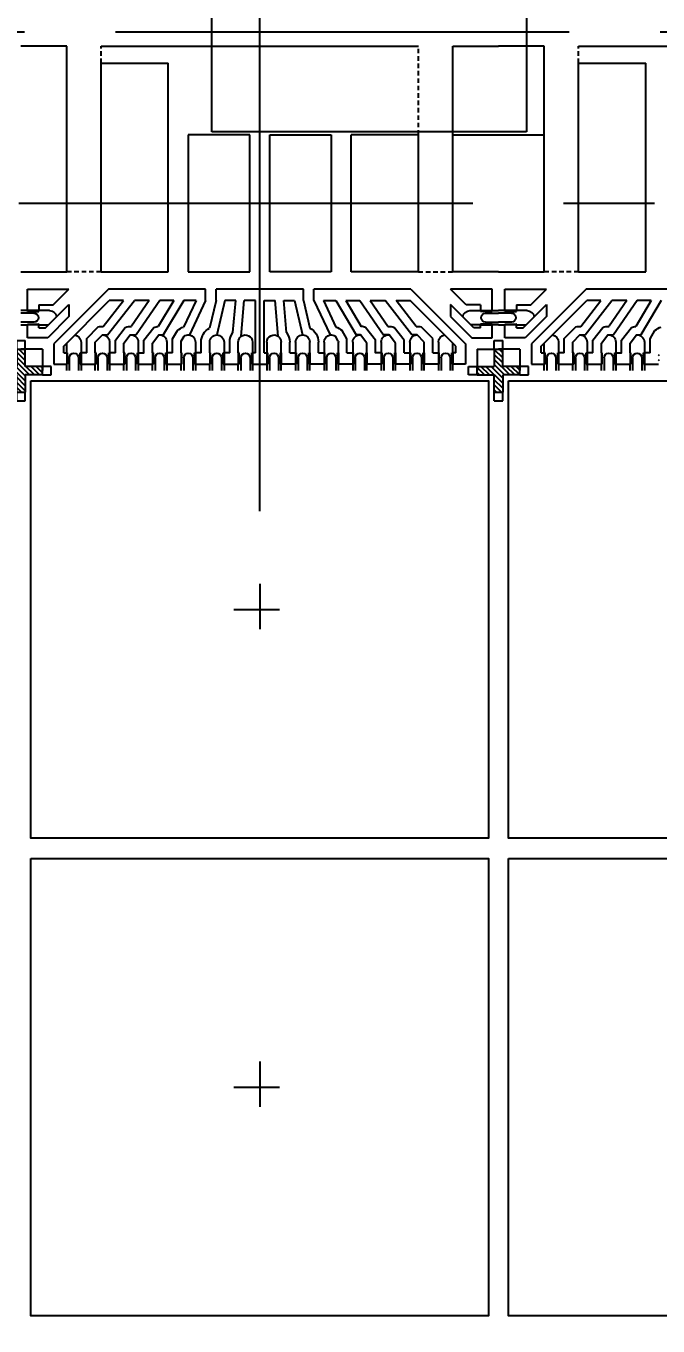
# Model space of a CAD drawing. Extents: x 98 to 785, y 88 to 514.
# Drawn here: x 211.41 to 233.51, y 389.01 to 434.46 of the extents above; entities that cross this region are included whole.
import ezdxf

# ---------------------------------------------------------------- set-up
doc = ezdxf.new("R2010")
doc.units = 0
doc.header["$LTSCALE"] = 12.7
doc.header["$MEASUREMENT"] = 0
doc.header["$PDMODE"] = 2
for name, pattern in [('CENTER', [2, 1.25, -0.25, 0.25, -0.25]), ('HIDDEN', [0.375, 0.25, -0.125]), ('PHANTOM', [2.5, 1.25, -0.25, 0.25, -0.25, 0.25, -0.25])]:
    doc.linetypes.add(name, pattern=pattern)
doc.layers.get('0').update_dxf_attribs({"linetype": 'CONTINUOUS'})
doc.layers.get('DEFPOINTS').update_dxf_attribs({"linetype": 'CONTINUOUS'})
for name, color, linetype in [('SH-01_CENTER', 2, 'CENTER'), ('SH-01_DIM', 4, 'CONTINUOUS'), ('SH-01_HATCH', 10, 'CONTINUOUS'), ('SH-01_HIDDEN', 6, 'HIDDEN'), ('SH-01_MISC', 5, 'CONTINUOUS'), ('SH-01_OBJECT', 7, 'CONTINUOUS'), ('SH-01_PHANTOM', 1, 'PHANTOM')]:
    doc.layers.add(name, color=color, linetype=linetype)
doc.styles.get("Standard").update_dxf_attribs({"font": 'simplex.shx', "width": 0.82})
doc.dimstyles.get("Standard").update_dxf_attribs({"dimtxt": 0.18, "dimasz": 0.18, "dimexe": 0.18, "dimexo": 0.0625, "dimgap": 0.09, "dimtad": 0, "dimtih": 1, "dimtoh": 1, "dimdec": 4, "dimzin": 0, "dimdsep": 46, "dimtxsty": 'STANDARD', "dimcen": 0.09, "dimadec": 0, "dimazin": 0, "dimtfac": 1, "dimtdec": 4, "dimtofl": 0, "dimtmove": 0, "dimatfit": 3, "dimfxl": 1, "dimtolj": 1, "dimtzin": 0, "dimarcsym": 0})
pattern_1 = [(45, (5e-06, -5.34998), (-0.08838835, 0.08838835), [])]
pattern_2 = [(45, (3e-05, 1.74999), (-0.08838835, 0.08838835), [])]

# ---------------------------------------------------------------- blocks, each defined once
blk = doc.blocks.new('*D10')
at = {"layer": 'DEFPOINTS', "color": 0, "ltscale": 0.05, "transparency": 16777216}
for p in [(149.533, 453.199), (149.533, 440.584), (445.033, 347.264)]:
    blk.add_point(p, dxfattribs=at)
at = {"layer": 'SH-01_DIM', "ltscale": 0.05, "transparency": 16777216}
blk.add_line((149.533, 443.124), (149.533, 453.199), dxfattribs=at)
at = {"layer": 'SH-01_DIM', "ltscale": 0.05, "transparency": 16777216, "insert": (149.533, 458.184), "char_height": 1.524, "attachment_point": 5, "rotation": 90}
blk.add_mtext('\\A1; 147.7500', dxfattribs=at)
blk = doc.blocks.new('_Open30')
at = {"color": 0, "lineweight": -2}
for p, q in [((-1, 0.268), (0, 0)), ((0, 0), (-1, -0.268)), ((0, 0), (-1, 0))]:
    blk.add_line(p, q, dxfattribs=at)
blk = doc.blocks.new('*D11')
at = {"layer": 'DEFPOINTS', "color": 0, "ltscale": 0.05, "transparency": 16777216}
for p in [(139.538, 457.57), (145.033, 441.264), (445.033, 347.264)]:
    blk.add_point(p, dxfattribs=at)
at = {"layer": 'SH-01_DIM', "ltscale": 0.05, "transparency": 16777216}
for p, q in [((139.538, 451.22), (139.538, 457.57)), ((145.033, 447.614), (139.538, 451.22)), ((145.033, 443.804), (145.033, 447.614))]:
    blk.add_line(p, q, dxfattribs=at)
at = {"layer": 'SH-01_DIM', "ltscale": 0.05, "transparency": 16777216, "insert": (139.538, 466.514), "char_height": 1.524, "attachment_point": 5, "rotation": 90}
blk.add_mtext('\\A1; 150.000±0.0762', dxfattribs=at)
blk = doc.blocks.new('*D12')
at = {"layer": 'DEFPOINTS', "color": 0, "ltscale": 0.05, "transparency": 16777216}
for p in [(189.191, 465.062), (186.133, 440.584), (445.033, 347.264)]:
    blk.add_point(p, dxfattribs=at)
at = {"layer": 'SH-01_DIM', "ltscale": 0.05, "transparency": 16777216}
for p, q in [((189.191, 458.712), (189.191, 465.062)), ((186.133, 452.362), (189.191, 458.712)), ((186.133, 443.124), (186.133, 452.362))]:
    blk.add_line(p, q, dxfattribs=at)
at = {"layer": 'SH-01_DIM', "ltscale": 0.05, "transparency": 16777216, "insert": (189.191, 470.047), "char_height": 1.524, "attachment_point": 5, "rotation": 90}
blk.add_mtext('\\A1; 129.4500', dxfattribs=at)
blk = doc.blocks.new('A$C548803C5')
at = {"layer": 'SH-01_CENTER', "ltscale": 0.05}
for p, q in [((1, 1.451), (1, 0.549)), ((0.549, 1), (1.451, 1))]:
    blk.add_line(p, q, dxfattribs=at)
at = {"layer": 'SH-01_MISC', "ltscale": 0.05}
blk.add_lwpolyline([(-3, 5), (5, 5), (5, -3), (-3, -3)], close=True, dxfattribs=at)
blk = doc.blocks.new('A$C1BE279AF')
at = {"layer": 'SH-01_HATCH', "ltscale": 0.05}
h = blk.add_hatch(dxfattribs=at)
h.set_pattern_fill('ANSI31', color=10)
h.set_pattern_definition([(45, (2.30032, -1.11), (-0.0883883, 0.0883883), [])])
h.paths.add_polyline_path([(1.79, 1.19), (1.19, 1.19), (1.19, 1.79), (0.89, 1.79), (0.89, 1.19), (0.29, 1.19), (0.29, 0.89), (0.89, 0.89), (0.89, 0.29), (1.19, 0.29), (1.19, 0.89), (1.79, 0.89)])
at = {"layer": 'SH-01_HIDDEN'}
for p, q in [((0.89, 2.09), (1.19, 2.09)), ((0.89, 2.09), (0.89, 1.79)), ((1.19, 2.09), (1.19, 1.79)), ((-0.01, 1.19), (-0.01, 0.89)), ((0.29, 1.19), (-0.01, 1.19)), ((1.79, 1.19), (2.09, 1.19)), ((2.09, 1.19), (2.09, 0.89)), ((-0.01, 0.89), (0.29, 0.89)), ((2.09, 0.89), (1.79, 0.89)), ((0.89, 0.29), (0.89, -0.01)), ((1.19, 0.29), (1.19, -0.01)), ((0.89, -0.01), (1.19, -0.01))]:
    blk.add_line(p, q, dxfattribs=at)
at = {"layer": 'SH-01_OBJECT'}
for p, q in [((0.89, 1.79), (1.19, 1.79)), ((0.89, 1.79), (0.89, 1.19)), ((1.19, 1.19), (1.19, 1.79)), ((0.29, 1.19), (0.29, 0.89)), ((0.29, 1.19), (0.89, 1.19)), ((1.79, 1.19), (1.19, 1.19)), ((1.79, 1.19), (1.79, 0.89)), ((0.29, 0.89), (0.89, 0.89)), ((0.89, 0.29), (0.89, 0.89)), ((0.89, 0.89), (0.89, 0.89)), ((1.79, 0.89), (1.19, 0.89)), ((1.19, 0.89), (1.19, 0.89)), ((1.19, 0.89), (1.19, 0.29)), ((0.89, 0.29), (1.19, 0.29))]:
    blk.add_line(p, q, dxfattribs=at)
blk = doc.blocks.new('*D55')
at = {"layer": 'DEFPOINTS', "color": 0, "ltscale": 0.05, "transparency": 16777216}
for p in [(135.865, 397.364), (168.58, 397.364), (445.033, 347.264)]:
    blk.add_point(p, dxfattribs=at)
at = {"layer": 'SH-01_DIM', "ltscale": 0.05, "transparency": 16777216}
blk.add_line((166.04, 397.364), (135.865, 397.364), dxfattribs=at)
at = {"layer": 'SH-01_DIM', "ltscale": 0.05, "transparency": 16777216, "insert": (131.356, 397.364), "char_height": 1.524, "attachment_point": 5}
blk.add_mtext('\\A1; 25.0500', dxfattribs=at)
blk = doc.blocks.new('*D56')
at = {"layer": 'DEFPOINTS', "color": 0, "ltscale": 0.05, "transparency": 16777216}
for p in [(135.865, 414.064), (168.58, 414.064), (445.033, 347.264)]:
    blk.add_point(p, dxfattribs=at)
at = {"layer": 'SH-01_DIM', "ltscale": 0.05, "transparency": 16777216}
blk.add_line((166.04, 414.064), (135.865, 414.064), dxfattribs=at)
at = {"layer": 'SH-01_DIM', "ltscale": 0.05, "transparency": 16777216, "insert": (131.356, 414.064), "char_height": 1.524, "attachment_point": 5}
blk.add_mtext('\\A1; 33.4000', dxfattribs=at)
blk = doc.blocks.new('*D57')
at = {"layer": 'DEFPOINTS', "color": 0, "ltscale": 0.05, "transparency": 16777216}
for p in [(169.483, 453.199), (169.483, 414.967), (445.033, 347.264)]:
    blk.add_point(p, dxfattribs=at)
at = {"layer": 'SH-01_DIM', "ltscale": 0.05, "transparency": 16777216}
blk.add_line((169.483, 417.507), (169.483, 453.199), dxfattribs=at)
at = {"layer": 'SH-01_DIM', "ltscale": 0.05, "transparency": 16777216, "insert": (169.483, 458.184), "char_height": 1.524, "attachment_point": 5, "rotation": 90}
blk.add_mtext('\\A1; 137.7750', dxfattribs=at)
blk = doc.blocks.new('*D58')
at = {"layer": 'DEFPOINTS', "color": 0, "ltscale": 0.05, "transparency": 16777216}
for p in [(181.145, 453.199), (186.183, 414.967), (445.033, 347.264)]:
    blk.add_point(p, dxfattribs=at)
at = {"layer": 'SH-01_DIM', "ltscale": 0.05, "transparency": 16777216}
for p, q in [((181.145, 446.849), (181.145, 453.199)), ((186.183, 440.499), (181.145, 446.849)), ((186.183, 417.507), (186.183, 440.499))]:
    blk.add_line(p, q, dxfattribs=at)
at = {"layer": 'SH-01_DIM', "ltscale": 0.05, "transparency": 16777216, "insert": (181.145, 458.184), "char_height": 1.524, "attachment_point": 5, "rotation": 90}
blk.add_mtext('\\A1; 129.4250', dxfattribs=at)
blk = doc.blocks.new('*D59')
at = {"layer": 'DEFPOINTS', "color": 0, "ltscale": 0.05, "transparency": 16777216}
for p in [(202.883, 453.199), (202.883, 414.967), (445.033, 347.264)]:
    blk.add_point(p, dxfattribs=at)
at = {"layer": 'SH-01_DIM', "ltscale": 0.05, "transparency": 16777216}
blk.add_line((202.883, 417.507), (202.883, 453.199), dxfattribs=at)
at = {"layer": 'SH-01_DIM', "ltscale": 0.05, "transparency": 16777216, "insert": (202.883, 458.065), "char_height": 1.524, "attachment_point": 5, "rotation": 90}
blk.add_mtext('\\A1; 121.0750', dxfattribs=at)
blk = doc.blocks.new('*D60')
at = {"layer": 'DEFPOINTS', "color": 0, "ltscale": 0.05, "transparency": 16777216}
for p in [(219.583, 453.199), (219.583, 414.967), (445.033, 347.264)]:
    blk.add_point(p, dxfattribs=at)
at = {"layer": 'SH-01_DIM', "ltscale": 0.05, "transparency": 16777216}
blk.add_line((219.583, 417.507), (219.583, 453.199), dxfattribs=at)
at = {"layer": 'SH-01_DIM', "ltscale": 0.05, "transparency": 16777216, "insert": (219.583, 458.065), "char_height": 1.524, "attachment_point": 5, "rotation": 90}
blk.add_mtext('\\A1; 112.7250', dxfattribs=at)
blk = doc.blocks.new('DA 01')
at = {"layer": 'SH-01_HATCH', "ltscale": 0.05}
h = blk.add_hatch(dxfattribs=at)
h.set_pattern_fill('ANSI31', color=10)
h.set_pattern_definition(pattern_1)
h.paths.add_polyline_path([(1.6, 10.725), (1.63, 10.725), (1.63, 11.125), (1.6, 11.125)])
h.paths.add_polyline_path([(2.1, 11.125), (2.07, 11.125), (2.07, 10.725), (2.1, 10.725)])
h.paths.add_polyline_path([(2.63, 11.125), (2.6, 11.125), (2.6, 10.725), (2.63, 10.725)])
h.paths.add_polyline_path([(3.1, 11.125), (3.07, 11.125), (3.07, 10.725), (3.1, 10.725)])
h.paths.add_polyline_path([(3.6, 10.725), (3.63, 10.725), (3.63, 11.125), (3.6, 11.125)])
h.paths.add_polyline_path([(4.1, 11.125), (4.07, 11.125), (4.07, 10.725), (4.1, 10.725)])
h.paths.add_polyline_path([(4.63, 11.125), (4.6, 11.125), (4.6, 10.725), (4.63, 10.725)])
h.paths.add_polyline_path([(5.07, 10.725), (5.1, 10.725), (5.1, 11.125), (5.07, 11.125)])
h.paths.add_polyline_path([(5.6, 10.725), (5.63, 10.725), (5.63, 11.125), (5.6, 11.125)])
h.paths.add_polyline_path([(6.07, 10.725), (6.1, 10.725), (6.1, 11.125), (6.07, 11.125)])
h.paths.add_polyline_path([(6.63, 11.125), (6.6, 11.125), (6.6, 10.725), (6.63, 10.725)])
h.paths.add_polyline_path([(7.1, 11.125), (7.07, 11.125), (7.07, 10.725), (7.1, 10.725)])
h.paths.add_polyline_path([(7.6, 10.725), (7.63, 10.725), (7.63, 11.125), (7.6, 11.125)])
h.paths.add_polyline_path([(8.1, 11.125), (8.07, 11.125), (8.07, 10.725), (8.1, 10.725)])
h = blk.add_hatch(dxfattribs=at)
h.set_pattern_fill('ANSI31', color=10)
h.set_pattern_definition(pattern_1)
h.paths.add_polyline_path([(15.1, 11.125), (15.07, 11.125), (15.07, 10.725), (15.1, 10.725)])
h.paths.add_polyline_path([(14.6, 10.725), (14.63, 10.725), (14.63, 11.125), (14.6, 11.125)])
h.paths.add_polyline_path([(14.07, 10.725), (14.1, 10.725), (14.1, 11.125), (14.07, 11.125)])
h.paths.add_polyline_path([(13.6, 10.725), (13.63, 10.725), (13.63, 11.125), (13.6, 11.125)])
h.paths.add_polyline_path([(13.1, 11.125), (13.07, 11.125), (13.07, 10.725), (13.1, 10.725)])
h.paths.add_polyline_path([(12.6, 10.725), (12.63, 10.725), (12.63, 11.125), (12.6, 11.125)])
h.paths.add_polyline_path([(12.07, 10.725), (12.1, 10.725), (12.1, 11.125), (12.07, 11.125)])
h.paths.add_polyline_path([(11.63, 11.125), (11.6, 11.125), (11.6, 10.725), (11.63, 10.725)])
h.paths.add_polyline_path([(11.1, 11.125), (11.07, 11.125), (11.07, 10.725), (11.1, 10.725)])
h.paths.add_polyline_path([(10.63, 11.125), (10.6, 11.125), (10.6, 10.725), (10.63, 10.725)])
h.paths.add_polyline_path([(10.07, 10.725), (10.1, 10.725), (10.1, 11.125), (10.07, 11.125)])
h.paths.add_polyline_path([(9.6, 10.725), (9.63, 10.725), (9.63, 11.125), (9.6, 11.125)])
h.paths.add_polyline_path([(9.1, 11.125), (9.07, 11.125), (9.07, 10.725), (9.1, 10.725)])
h.paths.add_polyline_path([(8.6, 10.725), (8.63, 10.725), (8.63, 11.125), (8.6, 11.125)])
h = blk.add_hatch(dxfattribs=at)
h.set_pattern_fill('ANSI31', color=10)
h.set_pattern_definition([(45, (16.7, -5.34998), (-0.08838835, 0.08838835), [])])
h.paths.add_polyline_path([(18.3, 10.725), (18.33, 10.725), (18.33, 11.125), (18.3, 11.125)])
h.paths.add_polyline_path([(18.8, 11.125), (18.77, 11.125), (18.77, 10.725), (18.8, 10.725)])
h.paths.add_polyline_path([(19.33, 11.125), (19.3, 11.125), (19.3, 10.725), (19.33, 10.725)])
h.paths.add_polyline_path([(19.8, 11.125), (19.77, 11.125), (19.77, 10.725), (19.8, 10.725)])
h.paths.add_polyline_path([(20.3, 10.725), (20.33, 10.725), (20.33, 11.125), (20.3, 11.125)])
h.paths.add_polyline_path([(20.8, 11.125), (20.77, 11.125), (20.77, 10.725), (20.8, 10.725)])
h.paths.add_polyline_path([(21.33, 11.125), (21.3, 11.125), (21.3, 10.725), (21.33, 10.725)])
h.paths.add_polyline_path([(21.77, 10.725), (21.8, 10.725), (21.8, 11.125), (21.77, 11.125)])
h.paths.add_polyline_path([(22.3, 10.725), (22.33, 10.725), (22.33, 11.125), (22.3, 11.125)])
h.paths.add_polyline_path([(22.77, 10.725), (22.8, 10.725), (22.8, 11.125), (22.77, 11.125)])
h.paths.add_polyline_path([(23.33, 11.125), (23.3, 11.125), (23.3, 10.725), (23.33, 10.725)])
h.paths.add_polyline_path([(23.8, 11.125), (23.77, 11.125), (23.77, 10.725), (23.8, 10.725)])
h.paths.add_polyline_path([(24.3, 10.725), (24.33, 10.725), (24.33, 11.125), (24.3, 11.125)])
h.paths.add_polyline_path([(24.8, 11.125), (24.77, 11.125), (24.77, 10.725), (24.8, 10.725)])
h = blk.add_hatch(dxfattribs=at)
h.set_pattern_fill('ANSI31', color=10)
h.set_pattern_definition(pattern_2)
h.paths.add_polyline_path([(0.225, 9.72), (0.225, 9.75), (0.625, 9.75), (0.625, 9.72)])
h.paths.add_polyline_path([(0.225, 9.25), (0.225, 9.28), (0.625, 9.28), (0.625, 9.25)])
h = blk.add_hatch(dxfattribs=at)
h.set_pattern_fill('ANSI31', color=10)
h.set_pattern_definition(pattern_2)
h.paths.add_polyline_path([(16.475, 9.72), (16.475, 9.75), (16.075, 9.75), (16.075, 9.72)])
h.paths.add_polyline_path([(16.475, 9.25), (16.475, 9.28), (16.075, 9.28), (16.075, 9.25)])
h = blk.add_hatch(dxfattribs=at)
h.set_pattern_fill('ANSI31', color=10)
h.set_pattern_definition([(45, (16.70003, 1.74999), (-0.0883883, 0.0883883), [])])
h.paths.add_polyline_path([(16.925, 9.72), (16.925, 9.75), (17.325, 9.75), (17.325, 9.72)])
h.paths.add_polyline_path([(16.925, 9.25), (16.925, 9.28), (17.325, 9.28), (17.325, 9.25)])
at = {"layer": 'SH-01_HIDDEN', "linetype": 'Continuous', "ltscale": 1.25}
for p, q in [((1.6, 11.35), (1.6, 11.125)), ((2.1, 11.125), (2.1, 11.35)), ((2.6, 11.35), (2.6, 11.125)), ((3.1, 11.125), (3.1, 11.35)), ((3.6, 11.35), (3.6, 11.125)), ((4.1, 11.125), (4.1, 11.35)), ((4.6, 11.35), (4.6, 11.125)), ((5.1, 11.125), (5.1, 11.35)), ((5.6, 11.35), (5.6, 11.125)), ((6.1, 11.125), (6.1, 11.35)), ((6.6, 11.35), (6.6, 11.125)), ((7.1, 11.125), (7.1, 11.35)), ((7.6, 11.35), (7.6, 11.125)), ((8.1, 11.125), (8.1, 11.35)), ((8.6, 11.125), (8.6, 11.35)), ((9.1, 11.35), (9.1, 11.125)), ((9.6, 11.125), (9.6, 11.35)), ((10.1, 11.35), (10.1, 11.125)), ((10.6, 11.125), (10.6, 11.35)), ((11.1, 11.35), (11.1, 11.125)), ((11.6, 11.125), (11.6, 11.35)), ((12.1, 11.35), (12.1, 11.125)), ((12.6, 11.125), (12.6, 11.35)), ((13.1, 11.35), (13.1, 11.125)), ((13.6, 11.125), (13.6, 11.35)), ((14.1, 11.35), (14.1, 11.125)), ((14.6, 11.125), (14.6, 11.35)), ((15.1, 11.35), (15.1, 11.125)), ((18.3, 11.35), (18.3, 11.125)), ((18.8, 11.125), (18.8, 11.35)), ((19.3, 11.35), (19.3, 11.125)), ((19.8, 11.125), (19.8, 11.35)), ((20.3, 11.35), (20.3, 11.125)), ((20.8, 11.125), (20.8, 11.35)), ((21.3, 11.35), (21.3, 11.125)), ((21.8, 11.125), (21.8, 11.35)), ((1.6, 10.725), (1.6, 10.386)), ((2.1, 10.35), (2.1, 10.725)), ((3.1, 10.35), (3.1, 10.725)), ((4.1, 10.35), (4.1, 10.725)), ((5.1, 10.35), (5.1, 10.725)), ((6.1, 10.35), (6.1, 10.725)), ((7.1, 10.35), (7.1, 10.725)), ((8.1, 10.35), (8.1, 10.725)), ((8.6, 10.35), (8.6, 10.725)), ((9.6, 10.35), (9.6, 10.725)), ((10.6, 10.35), (10.6, 10.725)), ((11.6, 10.35), (11.6, 10.725)), ((12.6, 10.35), (12.6, 10.725)), ((13.6, 10.35), (13.6, 10.725)), ((14.6, 10.35), (14.6, 10.725)), ((15.1, 10.725), (15.1, 10.386)), ((18.3, 10.725), (18.3, 10.386)), ((18.8, 10.35), (18.8, 10.725)), ((19.8, 10.35), (19.8, 10.725)), ((20.8, 10.35), (20.8, 10.725)), ((21.8, 10.35), (21.8, 10.725)), ((0, 9.75), (0.225, 9.75)), ((0.625, 9.75), (0.964, 9.75)), ((16.075, 9.75), (15.736, 9.75)), ((16.7, 9.75), (16.475, 9.75)), ((16.7, 9.75), (16.925, 9.75)), ((17.325, 9.75), (17.664, 9.75)), ((0.225, 9.25), (0, 9.25)), ((1, 9.25), (0.625, 9.25)), ((15.7, 9.25), (16.075, 9.25)), ((16.475, 9.25), (16.7, 9.25)), ((16.925, 9.25), (16.7, 9.25)), ((17.7, 9.25), (17.325, 9.25))]:
    blk.add_line(p, q, dxfattribs=at)
at = {"layer": 'SH-01_HIDDEN', "linetype": 'Continuous', "ltscale": 0.05}
for p, q in [((1.69, 10.9), (1.69, 11.35)), ((2.01, 10.9), (2.01, 11.35)), ((2.69, 10.9), (2.69, 11.35)), ((3.01, 10.9), (3.01, 11.35)), ((3.69, 10.9), (3.69, 11.35)), ((4.01, 10.9), (4.01, 11.35)), ((4.69, 10.9), (4.69, 11.35)), ((5.01, 10.9), (5.01, 11.35)), ((5.69, 10.9), (5.69, 11.35)), ((6.01, 10.9), (6.01, 11.35)), ((6.69, 10.9), (6.69, 11.35)), ((7.01, 10.9), (7.01, 11.35)), ((7.69, 10.9), (7.69, 11.35)), ((8.01, 10.9), (8.01, 11.35)), ((8.69, 10.9), (8.69, 11.35)), ((9.01, 10.9), (9.01, 11.35)), ((9.69, 10.9), (9.69, 11.35)), ((10.01, 10.9), (10.01, 11.35)), ((10.69, 10.9), (10.69, 11.35)), ((11.01, 10.9), (11.01, 11.35)), ((11.69, 10.9), (11.69, 11.35)), ((12.01, 10.9), (12.01, 11.35)), ((12.69, 10.9), (12.69, 11.35)), ((13.01, 10.9), (13.01, 11.35)), ((13.69, 10.9), (13.69, 11.35)), ((14.01, 10.9), (14.01, 11.35)), ((14.69, 10.9), (14.69, 11.35)), ((15.01, 10.9), (15.01, 11.35)), ((18.39, 10.9), (18.39, 11.35)), ((18.71, 10.9), (18.71, 11.35)), ((19.39, 10.9), (19.39, 11.35)), ((19.71, 10.9), (19.71, 11.35)), ((20.39, 10.9), (20.39, 11.35)), ((20.71, 10.9), (20.71, 11.35)), ((21.39, 10.9), (21.39, 11.35)), ((21.71, 10.9), (21.71, 11.35)), ((0.45, 9.66), (0, 9.66)), ((16.25, 9.66), (16.7, 9.66)), ((17.15, 9.66), (16.7, 9.66)), ((0.45, 9.34), (0, 9.34)), ((16.25, 9.34), (16.7, 9.34)), ((17.15, 9.34), (16.7, 9.34))]:
    blk.add_line(p, q, dxfattribs=at)
at = {"layer": 'SH-01_HIDDEN', "ltscale": 0.05}
for p, q in [((2.8, 7.9), (1.6, 7.9)), ((13.9, 7.9), (15.1, 7.9)), ((19.5, 7.9), (18.3, 7.9)), ((13.9, 3.1), (13.9, 0)), ((2.8, 0.6), (2.8, 0)), ((19.5, 0.6), (19.5, 0))]:
    blk.add_line(p, q, dxfattribs=at)
at = {"layer": 'SH-01_HIDDEN', "linetype": 'Continuous'}
for p, q in [((15.1, 3.1), (15.1, 0)), ((18.3, 3.1), (18.3, 0)), ((2.8, 0), (13.9, 0)), ((19.5, 0), (30.6, 0)), ((15.1, 0), (16.7, 0)), ((18.3, 0), (16.7, 0))]:
    blk.add_line(p, q, dxfattribs=at)
at = {"layer": 'SH-01_HIDDEN', "linetype": 'Continuous', "ltscale": 0.05}
for centre, start, end in [((1.85, 10.9), 180, 0), ((2.85, 10.9), 180, 0), ((3.85, 10.9), 180, 0), ((4.85, 10.9), 180, 0), ((5.85, 10.9), 180, 0), ((6.85, 10.9), 180, 0), ((7.85, 10.9), 180, 0), ((8.85, 10.9), 180, 0), ((9.85, 10.9), 180, 0), ((10.85, 10.9), 180, 0), ((11.85, 10.9), 180, 0), ((12.85, 10.9), 180, 0), ((13.85, 10.9), 180, 0), ((14.85, 10.9), 180, 0), ((18.55, 10.9), 180, 0), ((19.55, 10.9), 180, 0), ((20.55, 10.9), 180, 0), ((21.55, 10.9), 180, 0), ((0.45, 9.5), 270, 90), ((16.25, 9.5), 90, 270), ((17.15, 9.5), 270, 90)]:
    blk.add_arc(centre, 0.16, start, end, dxfattribs=at)
at = {"layer": 'SH-01_HIDDEN', "linetype": 'Continuous', "ltscale": 1.25}
for centre, start, end in [((1.85, 10.35), 277.8317, 0), ((2.85, 10.35), 270.147, 0), ((3.85, 10.35), 263.4266, 0), ((4.85, 10.35), 263.4266, 0), ((5.85, 10.35), 278.8656, 0), ((6.85, 10.35), 270.0131, 0), ((7.85, 10.35), 233.3261, 0), ((8.85, 10.35), 180, 306.6739), ((9.85, 10.35), 180, 269.9869), ((10.85, 10.35), 180, 261.1344), ((11.85, 10.35), 180, 276.5734), ((12.85, 10.35), 180, 276.5734), ((13.85, 10.35), 180, 269.853), ((14.85, 10.35), 180, 262.1683), ((18.55, 10.35), 277.8317, 0), ((19.55, 10.35), 270.147, 0), ((20.55, 10.35), 263.4266, 0), ((21.55, 10.35), 263.4266, 0), ((1, 9.5), 270, 352.1683), ((15.7, 9.5), 187.8317, 270), ((17.7, 9.5), 270, 352.1683)]:
    blk.add_arc(centre, 0.25, start, end, dxfattribs=at)
at = {"layer": 'SH-01_OBJECT', "linetype": 'Continuous'}
for p, q in [((0.75, 10.6), (0.75, 11.35)), ((1.15, 10.412), (1.15, 11.125)), ((1.15, 11.125), (1.6, 11.125)), ((1.6, 10.725), (1.6, 11.125)), ((1.63, 11.125), (1.63, 10.725)), ((2.07, 11.125), (2.07, 10.725)), ((2.1, 10.725), (2.1, 11.125)), ((2.6, 10.725), (2.6, 11.125)), ((2.63, 11.125), (2.63, 10.725)), ((3.07, 11.125), (3.07, 10.725)), ((3.1, 10.725), (3.1, 11.125)), ((3.6, 10.725), (3.6, 11.125)), ((3.63, 11.125), (3.63, 10.725)), ((4.07, 11.125), (4.07, 10.725)), ((4.1, 10.725), (4.1, 11.125)), ((4.6, 10.725), (4.6, 11.125)), ((4.63, 11.125), (4.63, 10.725)), ((5.07, 11.125), (5.07, 10.725)), ((5.1, 10.725), (5.1, 11.125)), ((5.6, 10.725), (5.6, 11.125)), ((5.63, 11.125), (5.63, 10.725)), ((6.07, 11.125), (6.07, 10.725)), ((6.1, 10.725), (6.1, 11.125)), ((6.6, 10.725), (6.6, 11.125)), ((6.63, 11.125), (6.63, 10.725)), ((7.07, 11.125), (7.07, 10.725)), ((7.1, 10.725), (7.1, 11.125)), ((7.6, 10.725), (7.6, 11.125)), ((7.63, 11.125), (7.63, 10.725)), ((8.07, 11.125), (8.07, 10.725)), ((8.1, 10.725), (8.1, 11.125)), ((8.6, 10.725), (8.6, 11.125)), ((8.63, 11.125), (8.63, 10.725)), ((9.07, 11.125), (9.07, 10.725)), ((9.1, 10.725), (9.1, 11.125)), ((9.6, 10.725), (9.6, 11.125)), ((9.63, 11.125), (9.63, 10.725)), ((10.07, 11.125), (10.07, 10.725)), ((10.1, 10.725), (10.1, 11.125)), ((10.6, 10.725), (10.6, 11.125)), ((10.63, 11.125), (10.63, 10.725)), ((11.07, 11.125), (11.07, 10.725)), ((11.1, 10.725), (11.1, 11.125)), ((11.6, 10.725), (11.6, 11.125)), ((11.63, 11.125), (11.63, 10.725)), ((12.07, 11.125), (12.07, 10.725)), ((12.1, 10.725), (12.1, 11.125)), ((12.6, 10.725), (12.6, 11.125)), ((12.63, 11.125), (12.63, 10.725)), ((13.07, 11.125), (13.07, 10.725)), ((13.1, 10.725), (13.1, 11.125)), ((13.6, 10.725), (13.6, 11.125)), ((13.63, 11.125), (13.63, 10.725)), ((14.07, 11.125), (14.07, 10.725)), ((14.1, 10.725), (14.1, 11.125)), ((14.6, 10.725), (14.6, 11.125)), ((14.63, 11.125), (14.63, 10.725)), ((15.07, 11.125), (15.07, 10.725)), ((15.1, 10.725), (15.1, 11.125)), ((15.55, 11.125), (15.1, 11.125)), ((15.55, 10.412), (15.55, 11.125)), ((15.95, 10.6), (15.95, 11.35)), ((17.45, 10.6), (17.45, 11.35)), ((17.85, 10.412), (17.85, 11.125)), ((17.85, 11.125), (18.3, 11.125)), ((18.3, 10.725), (18.3, 11.125)), ((18.33, 11.125), (18.33, 10.725)), ((18.77, 11.125), (18.77, 10.725)), ((18.8, 10.725), (18.8, 11.125)), ((19.3, 10.725), (19.3, 11.125)), ((19.33, 11.125), (19.33, 10.725)), ((19.77, 11.125), (19.77, 10.725)), ((19.8, 10.725), (19.8, 11.125)), ((20.3, 10.725), (20.3, 11.125)), ((20.33, 11.125), (20.33, 10.725)), ((20.77, 11.125), (20.77, 10.725)), ((20.8, 10.725), (20.8, 11.125)), ((21.3, 10.725), (21.3, 11.125)), ((21.33, 11.125), (21.33, 10.725)), ((21.77, 11.125), (21.77, 10.725)), ((21.8, 10.725), (21.8, 11.125)), ((0.75, 10.6), (0, 10.6)), ((1.495, 10.725), (1.6, 10.725)), ((1.495, 10.491), (3.086, 8.9)), ((2.3, 10.725), (2.1, 10.725)), ((3.3, 10.725), (3.1, 10.725)), ((5.3, 10.725), (5.1, 10.725)), ((6.3, 10.725), (6.1, 10.725)), ((7.3, 10.725), (7.1, 10.725)), ((8.2, 10.725), (8.1, 10.725)), ((8.5, 10.725), (8.6, 10.725)), ((9.4, 10.725), (9.6, 10.725)), ((10.4, 10.725), (10.6, 10.725)), ((11.4, 10.725), (11.6, 10.725)), ((13.4, 10.725), (13.6, 10.725)), ((15.205, 10.491), (13.614, 8.9)), ((14.4, 10.725), (14.6, 10.725)), ((15.205, 10.725), (15.1, 10.725)), ((15.95, 10.6), (16.7, 10.6)), ((17.45, 10.6), (16.7, 10.6)), ((18.195, 10.725), (18.3, 10.725)), ((18.195, 10.491), (19.786, 8.9)), ((19, 10.725), (18.8, 10.725)), ((20, 10.725), (19.8, 10.725)), ((22, 10.725), (21.8, 10.725)), ((0.938, 10.2), (0.225, 10.2)), ((0.225, 10.2), (0.225, 9.75)), ((1.676, 9.462), (0.938, 10.2)), ((3.062, 8.5), (1.15, 10.412)), ((2.3, 10.224), (2.704, 9.819)), ((13.638, 8.5), (15.55, 10.412)), ((14.4, 10.224), (13.996, 9.819)), ((15.024, 9.462), (15.762, 10.2)), ((15.762, 10.2), (16.475, 10.2)), ((16.475, 10.2), (16.475, 9.75)), ((17.638, 10.2), (16.925, 10.2)), ((16.925, 10.2), (16.925, 9.75)), ((18.376, 9.462), (17.638, 10.2)), ((19.762, 8.5), (17.85, 10.412)), ((19, 10.224), (19.404, 9.819)), ((0.625, 9.75), (0.225, 9.75)), ((0.225, 9.72), (0.625, 9.72)), ((0.625, 9.855), (0.625, 9.75)), ((0.859, 9.855), (1.676, 9.037)), ((15.841, 9.855), (15.024, 9.037)), ((16.075, 9.855), (16.075, 9.75)), ((16.075, 9.75), (16.475, 9.75)), ((16.475, 9.72), (16.075, 9.72)), ((17.325, 9.75), (16.925, 9.75)), ((16.925, 9.72), (17.325, 9.72)), ((17.325, 9.855), (17.325, 9.75)), ((17.559, 9.855), (18.376, 9.037)), ((0.225, 9.28), (0.625, 9.28)), ((0.625, 9.25), (0.225, 9.25)), ((0.625, 9.05), (0.625, 9.25)), ((16.475, 9.28), (16.075, 9.28)), ((16.075, 9.05), (16.075, 9.25)), ((16.075, 9.25), (16.475, 9.25)), ((16.925, 9.28), (17.325, 9.28)), ((17.325, 9.25), (16.925, 9.25)), ((17.325, 9.05), (17.325, 9.25)), ((1.126, 9.05), (1.676, 8.5)), ((15.574, 9.05), (15.024, 8.5)), ((17.826, 9.05), (18.376, 8.5)), ((6.454, 8.5), (3.062, 8.5)), ((9.876, 8.5), (6.824, 8.5)), ((13.638, 8.5), (10.246, 8.5)), ((23.154, 8.5), (19.762, 8.5))]:
    blk.add_line(p, q, dxfattribs=at)
at = {"layer": 'SH-01_OBJECT', "linetype": 'Continuous', "ltscale": 0.05}
for p, q in [((1.63, 11.125), (1.6, 11.125)), ((2.07, 11.125), (2.1, 11.125)), ((2.63, 11.125), (2.6, 11.125)), ((3.07, 11.125), (3.1, 11.125)), ((3.63, 11.125), (3.6, 11.125)), ((4.07, 11.125), (4.1, 11.125)), ((4.63, 11.125), (4.6, 11.125)), ((5.07, 11.125), (5.1, 11.125)), ((5.63, 11.125), (5.6, 11.125)), ((6.07, 11.125), (6.1, 11.125)), ((6.63, 11.125), (6.6, 11.125)), ((7.07, 11.125), (7.1, 11.125)), ((7.63, 11.125), (7.6, 11.125)), ((8.07, 11.125), (8.1, 11.125)), ((8.63, 11.125), (8.6, 11.125)), ((9.07, 11.125), (9.1, 11.125)), ((9.63, 11.125), (9.6, 11.125)), ((10.07, 11.125), (10.1, 11.125)), ((10.63, 11.125), (10.6, 11.125)), ((11.07, 11.125), (11.1, 11.125)), ((11.63, 11.125), (11.6, 11.125)), ((12.07, 11.125), (12.1, 11.125)), ((12.63, 11.125), (12.6, 11.125)), ((13.07, 11.125), (13.1, 11.125)), ((13.63, 11.125), (13.6, 11.125)), ((14.07, 11.125), (14.1, 11.125)), ((14.63, 11.125), (14.6, 11.125)), ((15.07, 11.125), (15.1, 11.125)), ((18.33, 11.125), (18.3, 11.125)), ((18.77, 11.125), (18.8, 11.125)), ((19.33, 11.125), (19.3, 11.125)), ((19.77, 11.125), (19.8, 11.125)), ((20.33, 11.125), (20.3, 11.125)), ((20.77, 11.125), (20.8, 11.125)), ((21.33, 11.125), (21.3, 11.125)), ((21.77, 11.125), (21.8, 11.125)), ((1.63, 10.725), (1.6, 10.725)), ((2.07, 10.725), (2.1, 10.725)), ((2.63, 10.725), (2.6, 10.725)), ((3.07, 10.725), (3.1, 10.725)), ((3.63, 10.725), (3.6, 10.725)), ((4.07, 10.725), (4.1, 10.725)), ((4.63, 10.725), (4.6, 10.725)), ((5.07, 10.725), (5.1, 10.725)), ((5.63, 10.725), (5.6, 10.725)), ((6.07, 10.725), (6.1, 10.725)), ((6.63, 10.725), (6.6, 10.725)), ((7.07, 10.725), (7.1, 10.725)), ((7.63, 10.725), (7.6, 10.725)), ((8.07, 10.725), (8.1, 10.725)), ((8.63, 10.725), (8.6, 10.725)), ((9.07, 10.725), (9.1, 10.725)), ((9.63, 10.725), (9.6, 10.725)), ((10.07, 10.725), (10.1, 10.725)), ((10.63, 10.725), (10.6, 10.725)), ((11.07, 10.725), (11.1, 10.725)), ((11.63, 10.725), (11.6, 10.725)), ((12.07, 10.725), (12.1, 10.725)), ((12.63, 10.725), (12.6, 10.725)), ((13.07, 10.725), (13.1, 10.725)), ((13.63, 10.725), (13.6, 10.725)), ((14.07, 10.725), (14.1, 10.725)), ((14.63, 10.725), (14.6, 10.725)), ((15.07, 10.725), (15.1, 10.725)), ((18.33, 10.725), (18.3, 10.725)), ((18.77, 10.725), (18.8, 10.725)), ((19.33, 10.725), (19.3, 10.725)), ((19.77, 10.725), (19.8, 10.725)), ((20.33, 10.725), (20.3, 10.725)), ((20.77, 10.725), (20.8, 10.725)), ((21.33, 10.725), (21.3, 10.725)), ((21.77, 10.725), (21.8, 10.725)), ((0.225, 9.72), (0.225, 9.75)), ((0.625, 9.72), (0.625, 9.75)), ((16.075, 9.72), (16.075, 9.75)), ((16.475, 9.72), (16.475, 9.75)), ((16.925, 9.72), (16.925, 9.75)), ((17.325, 9.72), (17.325, 9.75)), ((0.225, 9.28), (0.225, 9.25)), ((0.625, 9.28), (0.625, 9.25)), ((16.075, 9.28), (16.075, 9.25)), ((16.475, 9.28), (16.475, 9.25)), ((16.925, 9.28), (16.925, 9.25)), ((17.325, 9.28), (17.325, 9.25))]:
    blk.add_line(p, q, dxfattribs=at)
at = {"layer": 'SH-01_OBJECT', "ltscale": 0.05}
for p, q in [((2.1, 11.125), (2.6, 11.125)), ((3.1, 11.125), (3.6, 11.125)), ((4.1, 11.125), (4.6, 11.125)), ((5.1, 11.125), (5.6, 11.125)), ((6.1, 11.125), (6.6, 11.125)), ((7.1, 11.125), (7.6, 11.125)), ((8.1, 11.125), (8.6, 11.125)), ((9.6, 11.125), (9.1, 11.125)), ((10.6, 11.125), (10.1, 11.125)), ((11.6, 11.125), (11.1, 11.125)), ((12.6, 11.125), (12.1, 11.125)), ((13.6, 11.125), (13.1, 11.125)), ((14.6, 11.125), (14.1, 11.125)), ((18.8, 11.125), (19.3, 11.125)), ((19.8, 11.125), (20.3, 11.125)), ((20.8, 11.125), (21.3, 11.125)), ((21.8, 11.125), (22.3, 11.125)), ((0.225, 9.25), (0.225, 8.5)), ((1.676, 9.037), (1.676, 9.462)), ((15.024, 9.037), (15.024, 9.462)), ((16.475, 9.25), (16.475, 8.5)), ((16.925, 9.25), (16.925, 8.5)), ((18.376, 9.037), (18.376, 9.462)), ((6.454, 8.9), (6.454, 8.5)), ((6.824, 8.9), (6.824, 8.5)), ((9.876, 8.9), (9.876, 8.5)), ((10.246, 8.9), (10.246, 8.5)), ((0.225, 8.5), (1.676, 8.5)), ((16.475, 8.5), (15.024, 8.5)), ((16.925, 8.5), (18.376, 8.5)), ((0, 7.9), (1.6, 7.9)), ((1.6, 7.9), (1.6, 0)), ((2.8, 7.9), (5.15, 7.9)), ((5.85, 7.9), (8, 7.9)), ((10.85, 7.9), (8.7, 7.9)), ((13.9, 7.9), (11.55, 7.9)), ((16.7, 7.9), (15.1, 7.9)), ((15.1, 7.9), (15.1, 3.1)), ((16.7, 7.9), (18.3, 7.9)), ((18.3, 7.9), (18.3, 3.1)), ((19.5, 7.9), (21.85, 7.9)), ((13.9, 3.1), (11.55, 3.1)), ((15.1, 3.1), (18.3, 3.1)), ((2.8, 0.6), (5.15, 0.6)), ((19.5, 0.6), (21.85, 0.6))]:
    blk.add_line(p, q, dxfattribs=at)
at = {"layer": 'SH-01_OBJECT'}
for p, q in [((1.495, 10.725), (1.495, 10.491)), ((2.3, 10.725), (2.3, 10.224)), ((3.3, 10.725), (3.3, 10.282)), ((5.3, 10.725), (5.3, 10.236)), ((8.2, 10.725), (8.2, 8.9)), ((8.5, 10.725), (8.5, 8.9)), ((11.4, 10.725), (11.4, 10.236)), ((13.4, 10.725), (13.4, 10.282)), ((14.4, 10.725), (14.4, 10.224)), ((15.205, 10.725), (15.205, 10.491)), ((18.195, 10.725), (18.195, 10.491)), ((19, 10.725), (19, 10.224)), ((20, 10.725), (20, 10.282)), ((22, 10.725), (22, 10.236)), ((2.85, 10.1), (3.029, 10.1)), ((3.029, 10.1), (3.967, 8.9)), ((3.3, 10.282), (3.646, 9.839)), ((3.85, 10.1), (4.025, 10.1)), ((4.853, 8.9), (4.025, 10.1)), ((4.85, 10.1), (4.974, 10.1)), ((5.692, 8.9), (4.974, 10.1)), ((5.3, 10.236), (5.472, 9.949)), ((5.603, 10.315), (5.702, 10.149)), ((6.454, 8.9), (5.889, 10.103)), ((7.133, 8.9), (6.85, 10.1)), ((7.411, 10.019), (7.509, 8.9)), ((7.701, 10.149), (7.81, 8.9)), ((8.999, 10.149), (8.89, 8.9)), ((9.289, 10.019), (9.191, 8.9)), ((9.567, 8.9), (9.85, 10.1)), ((10.246, 8.9), (10.811, 10.103)), ((11.098, 10.315), (10.998, 10.149)), ((11.008, 8.9), (11.727, 10.1)), ((11.4, 10.236), (11.228, 9.949)), ((11.85, 10.1), (11.727, 10.1)), ((11.847, 8.9), (12.675, 10.1)), ((12.85, 10.1), (12.675, 10.1)), ((13.671, 10.1), (12.733, 8.9)), ((13.4, 10.282), (13.054, 9.839)), ((13.85, 10.1), (13.671, 10.1)), ((19.55, 10.1), (19.729, 10.1)), ((19.729, 10.1), (20.667, 8.9)), ((20, 10.282), (20.346, 9.839)), ((20.55, 10.1), (20.725, 10.1)), ((21.553, 8.9), (20.725, 10.1)), ((21.55, 10.1), (21.674, 10.1)), ((22.392, 8.9), (21.674, 10.1)), ((22, 10.236), (22.172, 9.949)), ((0.625, 9.855), (0.859, 9.855)), ((2.879, 9.801), (3.583, 8.9)), ((4.488, 8.9), (3.867, 9.8)), ((5.342, 8.9), (4.802, 9.802)), ((6.123, 8.9), (5.688, 9.824)), ((6.824, 8.9), (6.598, 9.861)), ((9.876, 8.9), (10.102, 9.861)), ((10.577, 8.9), (11.012, 9.824)), ((11.358, 8.9), (11.898, 9.802)), ((12.212, 8.9), (12.833, 9.8)), ((13.821, 9.801), (13.117, 8.9)), ((16.075, 9.855), (15.841, 9.855)), ((17.325, 9.855), (17.559, 9.855)), ((19.579, 9.801), (20.283, 8.9)), ((21.188, 8.9), (20.567, 9.8)), ((22.042, 8.9), (21.502, 9.802)), ((0.625, 9.05), (1.126, 9.05)), ((3.583, 8.9), (3.086, 8.9)), ((4.488, 8.9), (3.967, 8.9)), ((5.342, 8.9), (4.853, 8.9)), ((6.123, 8.9), (5.692, 8.9)), ((7.509, 8.9), (7.133, 8.9)), ((8.2, 8.9), (7.81, 8.9)), ((8.5, 8.9), (8.89, 8.9)), ((9.191, 8.9), (9.567, 8.9)), ((10.577, 8.9), (11.008, 8.9)), ((11.358, 8.9), (11.847, 8.9)), ((12.212, 8.9), (12.733, 8.9)), ((13.117, 8.9), (13.614, 8.9)), ((16.075, 9.05), (15.574, 9.05)), ((17.325, 9.05), (17.826, 9.05)), ((20.283, 8.9), (19.786, 8.9)), ((21.188, 8.9), (20.667, 8.9)), ((22.042, 8.9), (21.553, 8.9)), ((2.8, 7.9), (2.8, 0.6)), ((5.15, 7.9), (5.15, 0.6)), ((5.85, 3.1), (5.85, 7.9)), ((8, 7.9), (8, 3.1)), ((8.7, 7.9), (8.7, 3.1)), ((10.85, 3.1), (10.85, 7.9)), ((11.55, 7.9), (11.55, 3.1)), ((13.9, 7.9), (13.9, 3.1)), ((19.5, 7.9), (19.5, 0.6)), ((21.85, 7.9), (21.85, 0.6)), ((8, 3.1), (5.85, 3.1)), ((8.7, 3.1), (10.85, 3.1)), ((1.6, 0), (0, 0))]:
    blk.add_line(p, q, dxfattribs=at)
at = {"layer": 'SH-01_OBJECT', "linetype": 'Continuous', "ltscale": 1.25}
for p, q in [((2.6, 10.725), (2.6, 10.35)), ((3.6, 10.725), (3.6, 10.385)), ((4.6, 10.725), (4.6, 10.385)), ((5.6, 10.725), (5.6, 10.35)), ((6.3, 10.725), (6.3, 10.35)), ((6.6, 10.725), (6.6, 10.35)), ((7.3, 10.725), (7.3, 10.35)), ((7.6, 10.725), (7.6, 10.35)), ((9.1, 10.725), (9.1, 10.35)), ((9.4, 10.725), (9.4, 10.35)), ((10.1, 10.725), (10.1, 10.35)), ((10.4, 10.725), (10.4, 10.35)), ((11.1, 10.725), (11.1, 10.35)), ((12.1, 10.725), (12.1, 10.385)), ((13.1, 10.725), (13.1, 10.385)), ((14.1, 10.725), (14.1, 10.35)), ((19.3, 10.725), (19.3, 10.35)), ((20.3, 10.725), (20.3, 10.385)), ((21.3, 10.725), (21.3, 10.385))]:
    blk.add_line(p, q, dxfattribs=at)
at = {"layer": 'SH-01_OBJECT'}
for points in [[(4.1, 10.725), (4.3, 10.725), (4.3, 10.282), (4.646, 9.839, 0.072675), (4.802, 9.802, 0.094384)], [(12.6, 10.725), (12.4, 10.725), (12.4, 10.282), (12.054, 9.839, -0.072675), (11.898, 9.802, -0.094384)], [(20.8, 10.725), (21, 10.725), (21, 10.282), (21.346, 9.839, 0.072675), (21.502, 9.802, 0.094384)], [(2.6, 10.348), (2.848, 10.1, 0.001908), (2.85, 10.1)], [(3.6, 10.385), (3.821, 10.102, 0.028099), (3.85, 10.1)], [(4.6, 10.385), (4.821, 10.102, 0.028099), (4.85, 10.1)], [(12.1, 10.385), (11.879, 10.102, -0.028099), (11.85, 10.1)], [(13.1, 10.385), (12.879, 10.102, -0.028099), (12.85, 10.1)], [(14.1, 10.348), (13.852, 10.1, -0.001908), (13.85, 10.1)], [(19.3, 10.348), (19.548, 10.1, 0.001908), (19.55, 10.1)], [(20.3, 10.385), (20.521, 10.102, 0.028099), (20.55, 10.1)], [(21.3, 10.385), (21.521, 10.102, 0.028099), (21.55, 10.1)]]:
    blk.add_lwpolyline(points, format="xyb", dxfattribs=at)
at = {"layer": 'SH-01_OBJECT', "linetype": 'Continuous', "ltscale": 1.25}
for centre, radius, start, end in [((2.85, 10.35), 0.25, 180, 180.4457), ((5.85, 10.35), 0.25, 180, 188.102), ((5.85, 10.35), 0.25, 233.7025, 278.8656), ((6.85, 10.35), 0.55, 180, 242.7432), ((6.85, 10.35), 0.25, 180, 270.0131), ((7.85, 10.35), 0.55, 180, 217.0401), ((7.85, 10.35), 0.25, 180, 233.3261), ((8.85, 10.35), 0.25, 306.6739, 0), ((8.85, 10.35), 0.55, 322.9599, 0), ((9.85, 10.35), 0.25, 269.9869, 0), ((9.85, 10.35), 0.55, 297.2568, 0), ((10.85, 10.35), 0.25, 261.1344, 306.2975), ((10.85, 10.35), 0.25, 351.898, 0), ((13.85, 10.35), 0.25, 359.5543, 0), ((19.55, 10.35), 0.25, 180, 180.4457)]:
    blk.add_arc(centre, radius, start, end, dxfattribs=at)
at = {"layer": 'SH-01_OBJECT'}
for centre, start, end in [((2.85, 10.355), 254.7848, 272.9974), ((3.85, 10.355), 248.4326, 271.7475), ((5.85, 10.355), 227.0758, 253.0475), ((10.85, 10.355), 286.9525, 312.9242), ((12.85, 10.355), 268.2525, 291.5674), ((13.85, 10.355), 267.0026, 285.2152), ((19.55, 10.355), 254.7848, 272.9974), ((20.55, 10.355), 248.4326, 271.7475), ((22.55, 10.355), 227.0758, 253.0475)]:
    blk.add_arc(centre, 0.555, start, end, dxfattribs=at)

msp = doc.modelspace()

# ---------------------------------------------------------------- linework, layer by layer
at = {"layer": 'SH-01_PHANTOM'}
for p, q in [((217.90813, 430.76424), (217.90813, 441.76424)), ((228.90813, 441.76424), (228.90813, 430.76424)), ((151.03313, 434.26424), (739.03313, 434.26424)), ((228.90813, 430.76424), (217.90813, 430.76424)), ((735.03313, 428.26424), (155.03313, 428.26424))]:
    msp.add_line(p, q, dxfattribs=at)

# ---------------------------------------------------------------- block references
at = {"layer": 'SH-01_MISC', "ltscale": 0.05, "xscale": 2, "yscale": 2, "zscale": 2, "row_count": 9, "column_count": 34, "row_spacing": 16.7, "column_spacing": 16.7}
msp.add_blockref('A$C548803C5', (167.48313, 278.46424), dxfattribs=at)
at = {"layer": 'SH-01_OBJECT', "xscale": -1, "rotation": 180}
msp.add_blockref('DA 01', (211.23313, 433.76424), dxfattribs=at)
at = {"layer": 'SH-01_OBJECT', "ltscale": 0.05, "xscale": -1, "rotation": 180, "row_count": 1, "column_count": 35, "row_spacing": 0, "column_spacing": -16.70000000000033}
msp.add_blockref('A$C1BE279AF', (160.09313, 423.45424), dxfattribs=at)

# ---------------------------------------------------------------- dimensions: what is measured, and where the dimension line sits
at = {"layer": 'SH-01_DIM', "ltscale": 0.05}
for feature_location, offset, dtype, override, picture, middle in [((145.03313, 441.26424), (-5.49521, 16.30548), 1, {"dimscale": 25.4, "dimtxt": 0.06, "dimasz": 0.125, "dimexe": 0.1, "dimexo": 0.1, "dimgap": 0.03, "dimtih": 0, "dimtoh": 0, "dimdec": 3, "dimlfac": 0.5, "dimzin": 1, "dimpost": ' <>\\X', "dimblk": 'Open30', "dimcen": -0.09, "dimclrd": 256, "dimclre": 256, "dimclrt": 256, "dimazin": 1, "dimtol": 1, "dimtp": 0.0762, "dimtm": 0.0762, "dimtofl": 1, "dimldrblk": 'Open30', "dimlwd": -1, "dimlwe": -1}, '*D11', (139.53792, 466.51414)), ((186.13313, 440.58424), (3.05794, 24.4779), 1, {"dimscale": 25.4, "dimtxt": 0.06, "dimasz": 0.125, "dimexe": 0.1, "dimexo": 0.1, "dimgap": 0.01, "dimtih": 0, "dimtoh": 0, "dimlfac": 0.5, "dimzin": 1, "dimpost": ' <>\\X', "dimblk": 'Open30', "dimcen": -0.09, "dimclrd": 256, "dimclre": 256, "dimclrt": 256, "dimazin": 1, "dimtp": 0.03, "dimtm": 0.03, "dimtofl": 1, "dimldrblk": 'Open30', "dimlwd": -1, "dimlwe": -1}, '*D12', (189.19107, 470.04707)), ((149.53313, 440.58424), (0, 12.61468), 1, {"dimscale": 25.4, "dimtxt": 0.06, "dimasz": 0.125, "dimexe": 0.1, "dimexo": 0.1, "dimgap": 0.01, "dimtih": 0, "dimtoh": 0, "dimlfac": 0.5, "dimzin": 1, "dimpost": ' <>\\X', "dimblk": 'Open30', "dimcen": -0.09, "dimclrd": 256, "dimclre": 256, "dimclrt": 256, "dimazin": 1, "dimtp": 0.03, "dimtm": 0.03, "dimtofl": 1, "dimldrblk": 'Open30', "dimlwd": -1, "dimlwe": -1}, '*D10', (149.53313, 458.18385)), ((169.48313, 414.96699), (0, 38.23192), 1, {"dimscale": 25.4, "dimtxt": 0.06, "dimasz": 0.125, "dimexe": 0.1, "dimexo": 0.1, "dimgap": 0.01, "dimtih": 0, "dimtoh": 0, "dimlfac": 0.5, "dimzin": 1, "dimpost": ' <>\\X', "dimblk": 'Open30', "dimcen": -0.09, "dimclrd": 256, "dimclre": 256, "dimclrt": 256, "dimazin": 1, "dimtp": 0.03, "dimtm": 0.03, "dimtofl": 1, "dimldrblk": 'Open30', "dimlwd": -1, "dimlwe": -1}, '*D57', (169.48313, 458.18385)), ((186.18313, 414.96699), (-5.03848, 38.23192), 1, {"dimscale": 25.4, "dimtxt": 0.06, "dimasz": 0.125, "dimexe": 0.1, "dimexo": 0.1, "dimgap": 0.01, "dimtih": 0, "dimtoh": 0, "dimlfac": 0.5, "dimzin": 1, "dimpost": ' <>\\X', "dimblk": 'Open30', "dimcen": -0.09, "dimclrd": 256, "dimclre": 256, "dimclrt": 256, "dimazin": 1, "dimtp": 0.03, "dimtm": 0.03, "dimtofl": 1, "dimldrblk": 'Open30', "dimlwd": -1, "dimlwe": -1}, '*D58', (181.14465, 458.18385)), ((202.88313, 414.96699), (0, 38.23192), 1, {"dimscale": 25.4, "dimtxt": 0.06, "dimasz": 0.125, "dimexe": 0.1, "dimexo": 0.1, "dimgap": 0.01, "dimtih": 0, "dimtoh": 0, "dimlfac": 0.5, "dimzin": 1, "dimpost": ' <>\\X', "dimblk": 'Open30', "dimcen": -0.09, "dimclrd": 256, "dimclre": 256, "dimclrt": 256, "dimazin": 1, "dimtp": 0.03, "dimtm": 0.03, "dimtofl": 1, "dimldrblk": 'Open30', "dimlwd": -1, "dimlwe": -1}, '*D59', (202.88313, 458.06483)), ((219.58313, 414.96699), (0, 38.23192), 1, {"dimscale": 25.4, "dimtxt": 0.06, "dimasz": 0.125, "dimexe": 0.1, "dimexo": 0.1, "dimgap": 0.01, "dimtih": 0, "dimtoh": 0, "dimlfac": 0.5, "dimzin": 1, "dimpost": ' <>\\X', "dimblk": 'Open30', "dimcen": -0.09, "dimclrd": 256, "dimclre": 256, "dimclrt": 256, "dimazin": 1, "dimtp": 0.03, "dimtm": 0.03, "dimtofl": 1, "dimldrblk": 'Open30', "dimlwd": -1, "dimlwe": -1}, '*D60', (219.58313, 458.06483)), ((168.58037, 414.06424), (-32.71569, 0), 0, {"dimscale": 25.4, "dimtxt": 0.06, "dimasz": 0.125, "dimexe": 0.1, "dimexo": 0.1, "dimgap": 0.01, "dimtih": 0, "dimtoh": 0, "dimlfac": 0.5, "dimzin": 1, "dimpost": ' <>\\X', "dimblk": 'Open30', "dimcen": -0.09, "dimclrd": 256, "dimclre": 256, "dimclrt": 256, "dimazin": 1, "dimtp": 0.03, "dimtm": 0.03, "dimtofl": 1, "dimldrblk": 'Open30', "dimlwd": -1, "dimlwe": -1}, '*D56', (131.35582, 414.06424)), ((168.58037, 397.36424), (-32.71569, 0), 0, {"dimscale": 25.4, "dimtxt": 0.06, "dimasz": 0.125, "dimexe": 0.1, "dimexo": 0.1, "dimgap": 0.01, "dimtih": 0, "dimtoh": 0, "dimlfac": 0.5, "dimzin": 1, "dimpost": ' <>\\X', "dimblk": 'Open30', "dimcen": -0.09, "dimclrd": 256, "dimclre": 256, "dimclrt": 256, "dimazin": 1, "dimtp": 0.03, "dimtm": 0.03, "dimtofl": 1, "dimldrblk": 'Open30', "dimlwd": -1, "dimlwe": -1}, '*D55', (131.35582, 397.36424))]:
    dim = msp.add_ordinate_dim(feature_location=feature_location, offset=offset, dtype=dtype, origin=(445.03313, 347.26424), dimstyle='STANDARD', override=override, dxfattribs=at)
    dim.commit()
    dim.dimension.update_dxf_attribs({"geometry": picture, "text_midpoint": middle})

doc.saveas('drawing.dxf')
